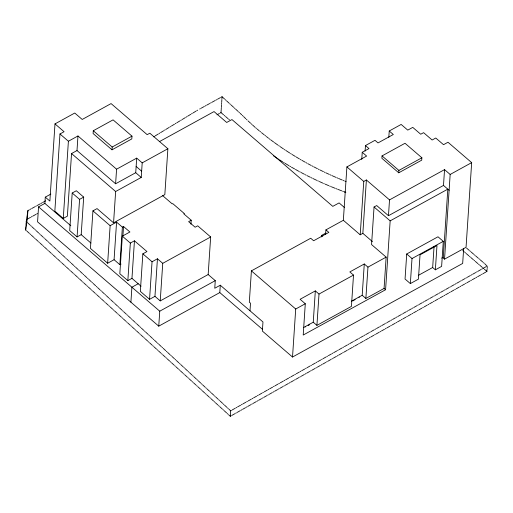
<?xml version="1.0" encoding="UTF-8"?>
<svg xmlns="http://www.w3.org/2000/svg" width="513" height="513" viewBox="0 0 513 513"><rect width="100%" height="100%" fill="white"/><g stroke="black" fill="none" stroke-linecap="round" stroke-linejoin="round"><path stroke-width="0.77" d="M26.278 230.549L25.65 229.978L25.842 227.079M25.894 226.348L25.939 225.624M25.99 224.899L26.131 222.725M26.182 222.001L26.605 218.929M27.522 216.23L26.9 221.898M27.567 215.498L27.619 214.774M27.664 214.049L27.83 211.587M27.856 211.151L27.894 210.619L29.44 209.772M50.832 194.094L45.291 197.139L44.875 203.404L38.565 206.874L37.571 221.847L158.754 326.159L219.795 292.583L220.282 285.215L214.761 288.255L215.268 280.649L208.169 274.538L210.663 236.974L197.691 225.81L195.12 227.221L188.637 221.642L191.208 220.224L183.834 213.876L184.347 213.594L172.721 203.584L172.208 203.866L162.32 195.357M107.647 263.24L110.141 225.675L116.573 222.135L114.078 259.706L107.647 263.24L90.442 248.427L92.936 210.862L97.047 208.599L113.565 222.822L164.833 194.619L167.879 148.738L149.828 133.2L147.173 134.656L111.077 103.588L82.215 119.458L74.751 113.033L54.994 123.896L49.87 201.083L45.291 197.139M54.994 123.896L64.08 131.719L59.97 133.976L54.84 211.164L63.272 218.423L67.383 216.159L71.544 153.554L77.001 150.546L77.97 135.971L68.396 141.235L63.272 218.423M72.205 193.016L69.704 230.581L77.078 236.929L81.195 234.665L83.69 197.101L76.315 190.753L72.205 193.016L79.573 199.365L77.078 236.929M93.283 130.744L93.097 133.527L112.007 149.809L131.803 138.92L131.988 136.144L113.072 119.862L93.283 130.744L112.193 147.026L112.007 149.809M116.573 169.194L136.695 158.126L135.727 172.708L115.605 183.776L116.573 169.194L77.97 135.971M113.565 222.822L115.643 191.516L71.544 153.554M121.036 264.067L119.882 264.702L122.376 227.137L116.573 222.135M122.376 227.137L123.53 226.502L129.904 231.991L122.325 236.16L119.83 273.73L127.846 280.63L131.956 278.367L134.451 240.802L130.34 243.059L127.846 280.63M122.896 236.095L123.53 226.502M130.905 302.195L131.899 287.216L138.209 283.747M115.643 191.516L141.229 177.44L142.197 162.865L136.695 158.126M134.451 240.802L146.955 251.562L142.845 253.826L140.35 291.39L149.559 299.316L154.952 296.347L157.446 258.783L152.053 261.752L149.559 299.316M208.169 274.538L160.242 300.9L162.736 263.336L157.446 258.783M158.754 326.159L159.748 311.186L38.565 206.874M190.945 224.187L191.208 220.224M223.597 114.829L221 112.597L221.206 109.551M221.244 108.968L221.289 108.243M221.34 107.518L221.533 104.62M221.578 103.895L221.629 103.171M221.674 102.446L221.866 99.541M221.917 98.817L222.058 96.72L221.283 97.143M231.068 415.851L230.305 416.28L230.67 410.817L228.894 409.175M388.469 215.697L389.521 199.884L444.547 169.617L443.495 185.43L388.469 215.697L376.689 205.553L374.054 207.002L371.559 244.573L386.148 257.128L384.07 288.434L365.872 298.444L367.956 267.138L364.281 263.977L349.834 271.922L353.508 275.083L351.431 306.389L316.925 325.37L319.003 294.064L315.328 290.903L300.099 299.278L305.286 303.747L303.209 335.047L385.584 289.736L390.156 220.866L447.817 189.15L443.245 258.02L444.54 259.136L466.048 247.311L471.671 162.627L447.99 142.242L443.527 144.698L435.755 138.01L432.126 140.011L423.584 132.655L420.718 134.233L412.753 127.378L407.758 130.122L401.16 124.441L389.239 130.995L393.311 134.509L378.023 142.915L374.997 140.312L365.474 145.551L368.982 148.571L362.236 152.284L366.622 156.061L346.897 166.911L343.351 220.289L325.928 229.869L328.846 232.383L313.629 240.757L310.711 238.244L251.402 270.864L249.318 302.17L250.511 303.196L250.004 310.801M463.681 248.311L462.675 263.438L292.519 357.035L295.712 309.012L251.402 270.864M305.408 327.018L305.44 326.499M309.64 324.19L309.608 324.71L308.204 325.479M316.925 325.37L313.251 322.209L315.328 290.903M321.555 236.923L321.657 235.352L325.781 233.088M325.614 234.569L325.928 229.869M361.761 159.434L362.236 152.284M354.945 299.772L354.977 299.252M365.102 151.098L365.474 145.551M363.755 181.429L366.391 179.98L362.845 233.351L360.209 234.8L363.755 181.429L346.897 166.911M359.138 297.463L359.177 296.944M365.872 298.444L362.197 295.283L364.281 263.977M382.044 155.907L381.884 158.286L398.742 172.798L421.724 160.159L421.878 157.78L405.02 143.268L382.044 155.907L398.902 170.419L398.742 172.798M388.816 137.337L389.239 130.995M406.719 253.986L405.052 279.027L410.349 283.586L418.422 279.149L420.038 254.826L436.986 245.503L435.37 269.825L441.622 266.382L443.29 241.341L437.993 236.782L406.719 253.986L412.016 258.539L410.349 283.586M435.37 269.825L432.671 267.497L434.075 246.311M443.027 257.289L441.687 258.148M444.54 259.136L450.164 174.458L444.547 169.617M486.786 271.55L487.177 268.53M487.228 267.805L487.273 267.081M487.324 266.356L484.753 263.74M26.714 218.237L27.144 215.466M27.253 214.774L27.356 214.081M27.465 213.389L27.894 210.619M25.65 229.978L26.041 227.439M26.15 226.746L26.58 223.976M26.682 223.283L26.791 222.591M153.637 136.83L154.413 136.362M155.183 135.894L158.273 134.021M159.049 133.553L159.819 133.085M160.595 132.617L163.679 130.744M164.455 130.276L165.224 129.802M166 129.334L169.091 127.461M169.861 126.993L170.637 126.525M171.406 126.057L174.497 124.184M175.273 123.716L176.042 123.248M176.818 122.78L179.909 120.901M180.679 120.433L181.455 119.965M182.224 119.497L185.315 117.624M186.084 117.156L186.86 116.688M187.63 116.22L190.721 114.341M191.496 113.873L192.266 113.405M193.042 112.937L196.133 111.064M196.902 110.596L197.678 110.128M230.67 410.817L231.434 410.387M232.197 409.958L235.249 408.233M236.012 407.803L236.775 407.373M237.538 406.944L240.591 405.219M241.354 404.789L242.117 404.359M242.88 403.923L245.932 402.205M246.695 401.769L247.458 401.339M248.221 400.91L251.28 399.185M252.043 398.755L252.806 398.325M253.569 397.896L256.622 396.171M257.385 395.741L258.148 395.311M258.911 394.882L261.963 393.157M262.727 392.727L263.49 392.298M264.253 391.861L267.305 390.143M268.068 389.713L268.831 389.277M269.594 388.848L272.653 387.129M273.416 386.693L274.179 386.263M274.942 385.834L277.995 384.109M278.758 383.679L279.521 383.249M280.284 382.82L283.336 381.095M284.099 380.665L284.862 380.236M285.626 379.806L288.678 378.081M289.441 377.651L290.204 377.222M290.974 376.786L294.026 375.067M294.789 374.637L295.552 374.201M296.315 373.772L299.368 372.047M300.131 371.617L300.894 371.188M301.657 370.758L304.709 369.033M305.472 368.603L306.235 368.174M306.998 367.744L310.051 366.019M310.82 365.589L311.583 365.16M312.346 364.73L315.399 363.005M316.162 362.576L316.925 362.14M317.688 361.71L320.74 359.991M321.504 359.555L322.267 359.126M323.03 358.696L326.082 356.971M326.845 356.541L327.608 356.112M328.371 355.682L331.43 353.957M332.193 353.528L332.956 353.098M333.719 352.668L336.772 350.943M337.535 350.514L338.298 350.084M339.061 349.648L342.113 347.929M342.876 347.5L343.639 347.064M344.403 346.634L347.455 344.916M348.218 344.48L348.981 344.05M349.744 343.62L352.803 341.895M353.566 341.466L354.329 341.036M355.092 340.606L358.145 338.881M358.908 338.452L359.671 338.022M360.434 337.592L363.486 335.868M364.249 335.438L365.012 335.008M365.775 334.572L368.828 332.854M369.591 332.424L370.354 331.988M371.117 331.558L374.176 329.833M374.939 329.404L375.702 328.974M376.465 328.544L379.517 326.819M380.28 326.39L381.044 325.96M381.807 325.531L384.859 323.806M385.622 323.376L386.385 322.946M387.148 322.517L390.201 320.792M390.964 320.362L391.727 319.926M392.496 319.496L395.549 317.778M396.312 317.342L397.075 316.912M397.838 316.483L400.89 314.758M401.653 314.328L402.416 313.898M403.18 313.469L406.232 311.744M406.995 311.314L407.758 310.884M408.521 310.455L411.573 308.73M412.343 308.3L413.106 307.871M413.869 307.434L416.922 305.716M417.685 305.286L418.448 304.85M419.211 304.421L422.263 302.702M423.026 302.266L423.789 301.836M424.552 301.407L427.605 299.682M428.368 299.252L429.131 298.822M429.894 298.393L432.953 296.668M433.716 296.238L434.479 295.809M435.242 295.379L438.294 293.654M439.057 293.224L439.821 292.795M440.584 292.359L443.636 290.64M444.399 290.204L445.162 289.774M445.925 289.345L448.978 287.62M449.741 287.19L450.504 286.761M451.267 286.331L454.326 284.606M455.089 284.176L455.852 283.747M456.615 283.317L459.667 281.592M460.43 281.162L461.193 280.733M461.956 280.297L465.009 278.578M465.772 278.149L466.535 277.713M467.298 277.283L470.35 275.564M471.114 275.128L471.877 274.699M472.64 274.269L475.698 272.544M476.462 272.114L477.225 271.685M477.988 271.255L481.04 269.53M481.803 269.101L482.566 268.671M483.329 268.241L486.382 266.516M231.831 415.421L234.883 413.696M235.647 413.266L236.41 412.837M237.173 412.407L240.225 410.682M240.988 410.253L241.758 409.816M242.521 409.387L245.573 407.668M246.336 407.232L247.099 406.803M247.862 406.373L250.915 404.648M251.678 404.218L252.441 403.789M253.204 403.359L256.256 401.634M257.019 401.204L257.782 400.775M258.546 400.345L261.604 398.62M262.367 398.191L263.131 397.761M263.894 397.325L266.946 395.606M267.709 395.177L268.472 394.741M269.235 394.311L272.288 392.592M273.051 392.156L273.814 391.727M274.577 391.297L277.629 389.572M278.392 389.143L279.155 388.713M279.918 388.283L282.977 386.558M283.74 386.129L284.503 385.699M285.266 385.269L288.319 383.544M289.082 383.115L289.845 382.685M290.608 382.249L293.66 380.531M294.424 380.095L295.187 379.665M295.95 379.235L299.002 377.51M299.765 377.081L300.528 376.651M301.291 376.221L304.35 374.496M305.113 374.067L305.876 373.637M306.639 373.207L309.692 371.483M310.455 371.053L311.218 370.623M311.981 370.187L315.033 368.469M315.796 368.039L316.559 367.603M317.323 367.173L320.375 365.455M321.138 365.019L321.901 364.589M322.671 364.159L325.723 362.435M326.486 362.005L327.249 361.575M328.012 361.146L331.065 359.421M331.828 358.991L332.591 358.561M333.354 358.132L336.406 356.407M337.169 355.977L337.932 355.547M338.695 355.111L341.748 353.393M342.511 352.963L343.28 352.527M344.043 352.098L347.096 350.379M347.859 349.943L348.622 349.513M349.385 349.084L352.437 347.359M353.2 346.929L353.964 346.499M354.727 346.07L357.779 344.345M358.542 343.915L359.305 343.486M360.068 343.056L363.127 341.331M363.89 340.901L364.653 340.472M365.416 340.036L368.469 338.317M369.232 337.881L369.995 337.451M370.758 337.022L373.81 335.297M374.573 334.867L375.336 334.438M376.1 334.008L379.152 332.283M379.915 331.853L380.678 331.424M381.441 330.994L384.5 329.269M385.263 328.839L386.026 328.41M386.789 327.974L389.842 326.255M390.605 325.826L391.368 325.389M392.131 324.96L395.183 323.241M395.946 322.805L396.709 322.376M397.472 321.946L400.525 320.221M401.288 319.791L402.051 319.362M402.814 318.932L405.873 317.207M406.636 316.777L407.399 316.348M408.162 315.918L411.214 314.193M411.977 313.764L412.741 313.334M413.504 312.898L416.556 311.179M417.319 310.75L418.082 310.314M418.845 309.884L421.898 308.159M422.661 307.729L423.424 307.3M424.193 306.87L427.246 305.145M428.009 304.716L428.772 304.286M429.535 303.856L432.587 302.131M433.35 301.702L434.113 301.272M434.877 300.842L437.929 299.117M438.692 298.688L439.455 298.252M440.218 297.822L443.27 296.104M444.034 295.668L444.803 295.238M445.566 294.808L448.618 293.083M449.382 292.654L450.145 292.224M450.908 291.794L453.96 290.069M454.723 289.64L455.486 289.21M456.249 288.781L459.302 287.056M460.065 286.626L460.828 286.196M461.591 285.76L464.65 284.042M465.413 283.612L466.176 283.176M466.939 282.746L469.991 281.028M470.754 280.592L471.518 280.162M472.281 279.732L475.333 278.008M476.096 277.578L476.859 277.148M477.622 276.719L480.675 274.994M481.438 274.564L482.201 274.134M482.964 273.705L486.023 271.98M112.193 147.026L131.988 136.144M199.692 109.019L200.468 108.596M201.237 108.172L204.321 106.473M205.091 106.05L205.86 105.627M206.636 105.203L209.721 103.504M210.49 103.081L211.26 102.658M212.029 102.234L215.114 100.535M215.89 100.112L216.659 99.689M217.429 99.266L220.513 97.566M30.209 209.342L30.979 208.919M31.748 208.496L34.833 206.803M35.609 206.373L36.378 205.95M37.148 205.527L40.232 203.834M41.002 203.404L41.777 202.981M42.547 202.558L45.631 200.865M159.319 141.678L214.043 111.578L226.688 122.466L231.959 119.567L332.796 206.367L339.093 202.904L344.492 207.553M27.458 219.057L30.543 217.358M31.312 216.935L32.082 216.512M32.851 216.088L35.936 214.389M36.712 213.966L37.481 213.543M216.993 114.803L219.461 113.444M220.231 113.02L221 112.597M142.197 162.865L167.879 148.738M79.573 199.365L83.69 197.101M162.736 263.336L210.663 236.974M398.902 170.419L421.878 157.78M159.748 311.186L215.268 280.649M450.164 174.458L471.671 162.627M319.003 294.064L353.508 275.083M367.956 267.138L386.148 257.128M295.712 309.012L305.286 303.747M412.016 258.539L443.29 241.341M303.343 327.653L313.251 322.209M351.482 301.176L362.197 295.283M352.841 300.926L354.246 300.156M418.428 275.327L432.671 267.497M345.845 192.426L344.409 191.875L345.441 192.272M342.607 191.182L343.505 191.529M337.913 189.368L341.709 190.836M335.348 188.374L331.36 186.758M336.246 188.72L337.137 189.073M343.21 180.429L344.108 180.8M345.005 181.179L346.038 181.608M338.529 178.46L342.312 180.05M325.197 184.161L328.718 185.648M329.596 186.02L330.481 186.392M335.97 177.376L331.994 175.632M336.861 177.754L337.759 178.133M316.739 180.345L312.962 178.537M317.605 180.736L318.464 181.134M319.33 181.525L322.773 183.09M323.639 183.481L324.319 183.795M325.851 172.823L329.365 174.426M330.237 174.83L331.116 175.228M307.063 175.645L310.436 177.299M311.276 177.71L312.122 178.126M317.425 168.706L313.655 166.757M318.284 169.13L319.144 169.553M320.003 169.976L323.44 171.663M324.299 172.086L324.973 172.419M299.56 171.701L300.381 172.131M301.202 172.567L304.498 174.298M305.318 174.728L306.139 175.164M307.774 163.653L311.135 165.43M311.975 165.872L312.815 166.315M291.429 167.142L294.635 168.95M295.437 169.405L298.739 171.271M300.297 159.428L301.118 159.889M301.939 160.351L305.216 162.211M306.037 162.672L306.857 163.134M292.192 154.548L295.385 156.484M296.187 156.965L299.477 158.959M283.522 162.397L284.305 162.865M285.081 163.339L288.973 165.693M289.755 166.167L290.627 166.693M284.317 149.482L285.093 149.982M285.869 150.489L289.749 153.002M290.525 153.502L291.397 154.067M277.116 158.28L273.551 155.894M277.866 158.767L278.623 159.254M279.38 159.742L282.746 161.922M277.931 145.096L274.378 142.563M278.681 145.615L279.438 146.134M280.188 146.66L283.542 148.982M269.28 138.786L270.011 139.324M270.736 139.863L273.653 142.024M261.438 132.623L264.253 134.842M264.952 135.4L265.657 135.958M266.362 136.516L268.555 138.247M255.82 127.923L256.5 128.494M257.18 129.064L259.225 130.77M259.911 131.341L260.591 131.912M443.495 185.43L449.112 190.265M466.599 248.106L469.19 250.338M469.844 250.895L470.492 251.453M471.139 252.018L473.73 254.249M474.378 254.807L475.032 255.365M475.679 255.923L478.27 258.154M478.918 258.712L479.565 259.27M480.219 259.828L482.81 262.06M483.458 262.618L484.105 263.182M462.732 250.556L464.291 251.896M464.938 252.454L465.586 253.012M466.234 253.569L468.831 255.801M469.478 256.359L470.126 256.917M470.774 257.475L473.371 259.713M474.018 260.271L474.666 260.828M475.314 261.386L477.911 263.618M478.558 264.176L479.206 264.734M479.854 265.292L482.451 267.523M483.099 268.081L483.746 268.639M484.394 269.203L486.984 271.435M366.391 179.98L389.521 199.884M374.054 207.002L390.156 220.866M362.845 233.351L372.406 241.578M224.245 115.387L224.893 115.944M225.54 116.502L228.138 118.734M228.785 119.292L229.433 119.856M343.351 220.289L360.209 234.8M384.07 288.434L385.584 289.736M321.657 235.352L322.767 236.307M136.144 166.443L141.639 171.182M135.727 172.708L141.229 177.44M59.97 133.976L68.396 141.235M77.001 150.546L115.605 183.776M220.282 285.215L262.97 321.965L262.367 331.077L292.519 357.035M219.795 292.583L262.483 329.333M92.936 210.862L110.141 225.675M122.325 236.16L130.34 243.059M142.845 253.826L152.053 261.752M114.078 259.706L119.882 264.702M154.952 296.347L160.242 300.9M44.875 203.404L70.807 225.726M81.195 234.665L90.91 243.027M131.956 278.367L141.049 286.196M248.016 120.876L250.613 123.223M26.9 231.119L29.408 233.396M30.036 233.966L30.658 234.537M31.287 235.108L33.794 237.391M34.416 237.961L35.044 238.526M35.673 239.096L38.174 241.379M38.802 241.95L39.424 242.521M40.052 243.091L42.56 245.368M43.182 245.939L43.81 246.509M44.439 247.08L46.94 249.363M47.568 249.927L48.196 250.498M48.818 251.069L51.326 253.351M51.954 253.922L52.576 254.493M53.205 255.064L55.712 257.34M56.334 257.911L56.962 258.481M57.591 259.052L60.092 261.329M60.72 261.899L61.342 262.47M61.97 263.041L64.478 265.324M65.1 265.894L65.728 266.465M66.357 267.029L68.857 269.312M69.486 269.883L70.114 270.454M70.736 271.024L73.244 273.301M73.872 273.871L74.494 274.442M75.122 275.013L77.63 277.296M78.252 277.866L78.88 278.431M79.509 279.001L82.009 281.284M82.638 281.855L83.266 282.426M83.888 282.996L86.396 285.273M87.018 285.844L87.646 286.414M88.274 286.985L90.775 289.268M91.404 289.839L92.032 290.403M92.654 290.974L95.162 293.256M95.79 293.827L96.412 294.398M97.04 294.969L99.548 297.245M100.17 297.816L100.798 298.386M101.427 298.957L103.927 301.24M104.556 301.804L105.184 302.375M105.806 302.946L108.314 305.229M108.936 305.799L109.564 306.37M110.192 306.941L112.693 309.217M113.322 309.788L113.95 310.359M114.572 310.929L117.079 313.206M117.708 313.776L118.33 314.347M118.958 314.918L121.466 317.201M122.088 317.771L122.716 318.342M123.344 318.906L125.845 321.189M126.474 321.76L127.102 322.331M127.724 322.901L130.231 325.178M130.86 325.749L131.482 326.319M132.11 326.89L134.611 329.173M135.24 329.744L135.868 330.308M136.49 330.879L138.997 333.161M139.626 333.732L140.248 334.303M140.876 334.874L143.383 337.15M144.006 337.721L144.634 338.291M145.262 338.862L147.763 341.145M148.392 341.709L149.02 342.28M149.642 342.851L152.149 345.134M152.778 345.704L153.4 346.275M154.028 346.846L156.529 349.122M157.158 349.693L157.786 350.264M158.408 350.834L160.915 353.117M161.544 353.681L162.166 354.252M162.794 354.823L165.301 357.106M165.923 357.676L166.552 358.247M167.18 358.818L169.681 361.094M170.31 361.665L170.938 362.236M171.56 362.806L174.067 365.083M174.696 365.654L175.318 366.224M175.946 366.795L178.453 369.078M179.075 369.649L179.704 370.219M180.326 370.784L182.833 373.066M183.462 373.637L184.084 374.208M184.712 374.779L187.219 377.055M187.841 377.626L188.47 378.196M189.098 378.767L191.599 381.05M192.228 381.621L192.856 382.185M193.478 382.756L195.985 385.039M196.614 385.609L197.236 386.18M197.864 386.751L200.371 389.027M200.993 389.598L201.622 390.169M202.25 390.739L204.751 393.022M205.38 393.586L206.002 394.157M206.63 394.728L209.137 397.011M209.759 397.581L210.388 398.152M211.016 398.723L213.517 400.999M214.145 401.57L214.774 402.141M215.396 402.711L217.903 404.988M218.532 405.559L219.154 406.129M219.782 406.7L222.289 408.983M222.911 409.554L223.54 410.124M224.168 410.689L226.669 412.971M227.297 413.542L227.919 414.113M228.548 414.684L230.305 416.28M222.058 96.72L224.636 99.08M225.284 99.669L225.932 100.259M226.573 100.849L229.157 103.216M229.805 103.806L230.446 104.395M231.094 104.985L233.678 107.345M234.326 107.935L234.967 108.525M235.614 109.115L238.199 111.481M238.84 112.071L239.488 112.661M240.11 113.29L241.719 114.771M251.261 123.813L251.909 124.403M252.556 124.992L255.134 127.359M26.214 221.469L26.843 222.046M27.465 222.629L29.966 224.944M30.594 225.521L31.222 226.105M31.844 226.682L34.345 228.997M34.974 229.58L35.596 230.157M36.224 230.741L38.725 233.056M39.354 233.633L39.976 234.217M40.604 234.794L43.105 237.109M43.733 237.692L44.355 238.269M44.984 238.846L47.485 241.168M48.107 241.745L48.735 242.322M49.363 242.905L51.864 245.22M52.486 245.804L53.115 246.381M53.737 246.958L56.244 249.28M56.866 249.857L57.494 250.434M58.116 251.017L60.624 253.332M61.246 253.909L61.874 254.493M62.496 255.07L64.997 257.385M65.626 257.968L66.254 258.546M66.876 259.129L69.377 261.444M70.005 262.021L70.627 262.605M71.256 263.182L73.757 265.497M74.385 266.08L75.007 266.657M75.635 267.235L78.136 269.556M78.765 270.133L79.387 270.71M80.015 271.294L82.516 273.609M83.138 274.192L83.766 274.769M84.395 275.346L86.896 277.668M87.518 278.245L88.146 278.822M88.768 279.405L91.276 281.72M91.898 282.297L92.526 282.881M93.148 283.458L95.655 285.773M96.277 286.357L96.906 286.934M97.528 287.517L100.029 289.832M100.657 290.409L101.285 290.993M101.907 291.57L104.408 293.885M105.037 294.468L105.659 295.046M106.287 295.623L108.788 297.944M109.416 298.521L110.038 299.098M110.667 299.682L113.168 301.997M113.796 302.58L114.418 303.157M115.047 303.734L117.548 306.056M118.17 306.633L118.798 307.21M119.426 307.794L121.927 310.108M122.549 310.686L123.178 311.269M123.8 311.846L126.307 314.161M126.929 314.745L127.557 315.322M128.179 315.905L130.687 318.22M131.309 318.797L131.937 319.381M132.559 319.958L135.06 322.273M135.689 322.857L136.317 323.434M136.939 324.011L139.44 326.332M140.068 326.909L140.69 327.486M141.319 328.07L143.82 330.385M144.448 330.968L145.07 331.545M145.698 332.123L148.199 334.444M148.828 335.021L149.45 335.598M150.078 336.182L152.579 338.497M153.201 339.074L153.829 339.657M154.458 340.234L156.959 342.549M157.581 343.133L158.209 343.71M158.831 344.294L161.338 346.608M161.961 347.186L162.589 347.769M163.211 348.346L165.718 350.661M166.34 351.245L166.969 351.822M167.591 352.399L170.092 354.72M170.72 355.297L171.342 355.875M171.97 356.458L174.471 358.773M175.1 359.356L175.722 359.934M176.35 360.511L178.851 362.832M179.479 363.409L180.101 363.986M180.73 364.57L183.231 366.885M183.859 367.462L184.481 368.045M185.11 368.623L187.611 370.937M188.233 371.521L188.861 372.098M189.489 372.675L191.99 374.997M192.612 375.574L193.241 376.157M193.863 376.734L196.37 379.049M196.992 379.633L197.62 380.21M198.242 380.787L200.743 383.108M201.372 383.686L202 384.263M202.622 384.846L205.123 387.161M205.751 387.745L206.373 388.322M207.002 388.899L209.503 391.22M210.131 391.797L210.753 392.374M211.382 392.958L213.883 395.273M214.511 395.85L215.133 396.434M215.761 397.011L218.262 399.326M218.891 399.909L219.513 400.486M220.141 401.063L222.642 403.385M223.264 403.962L223.892 404.545M224.521 405.123L227.022 407.437M227.644 408.021L228.272 408.598M242.341 115.374L242.963 115.976M243.585 116.579L245.804 118.727M246.42 119.33L247.042 119.933"/></g></svg>
